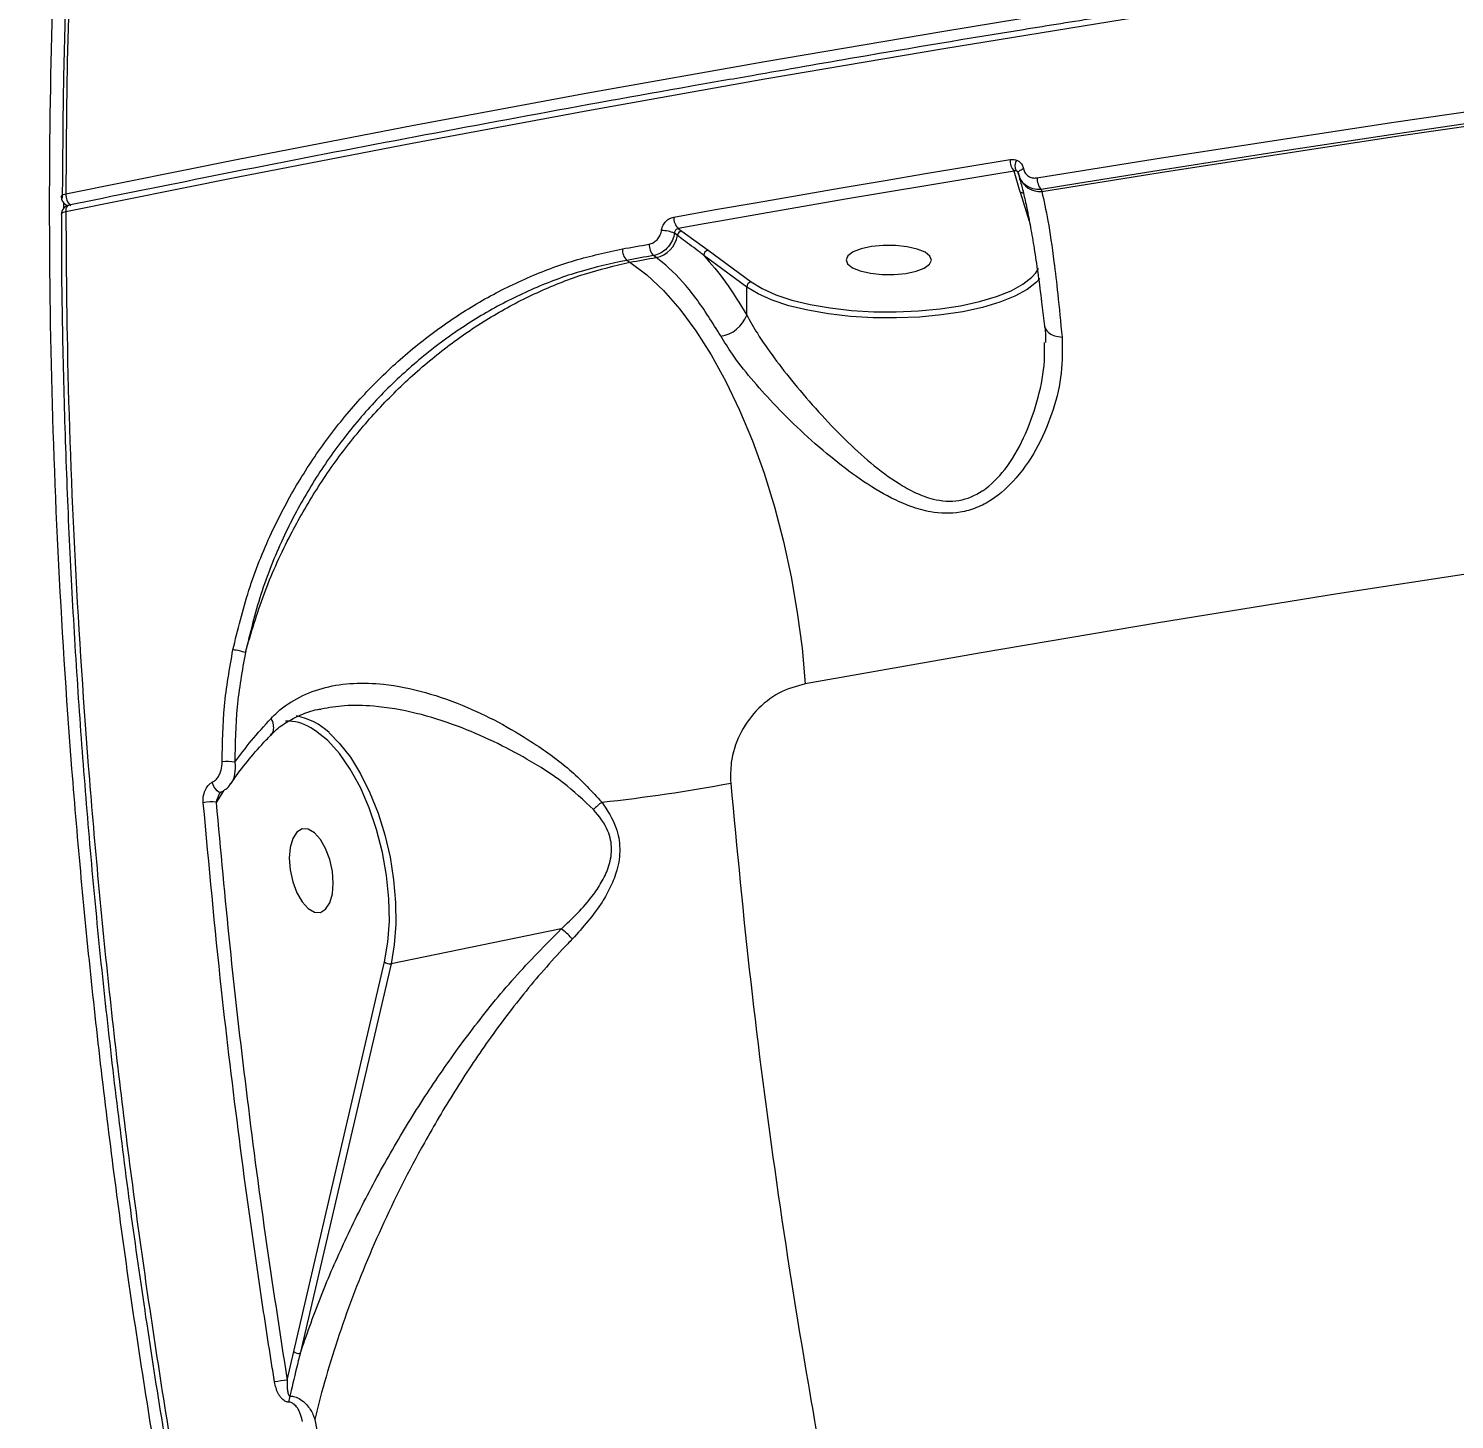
# Model space of a CAD drawing. Header units: millimetres. Extents: x -10374 to 11119, y -8221 to 9433.
# Drawn here: x -1435.3 to -1285.1, y -5265.1 to -5118.6 of the extents above; entities that cross this region are included whole.
import ezdxf

# ---------------------------------------------------------------- set-up
doc = ezdxf.new("R2010")
doc.units = ezdxf.units.MM
for name, color, linetype in [('DIKOM_ОБЪЕКТ', 7, 'Continuous'), ('DIKOM_РАЗМЕР_ЗОНА', 7, 'Continuous'), ('DIKOM_РАЗМЕР_ОБЪЕКТА', 7, 'Continuous')]:
    doc.layers.add(name, color=color, linetype=linetype)
doc.styles.add('style1', font='arial.ttf', dxfattribs={"width": 0.8})
doc.dimstyles.new('1-50', dxfattribs={"dimtxt": 300, "dimasz": 200, "dimexe": 100, "dimexo": 0, "dimgap": 100, "dimtad": 0, "dimdec": 0, "dimtxsty": 'style1', "dimcen": 0, "dimclrd": 7, "dimclre": 7, "dimadec": 1, "dimazin": 2, "dimtfac": 1, "dimtdec": 0, "dimtmove": 1, "dimatfit": 3, "dimfxl": 0, "dimlwd": 25, "dimlwe": 18, "dimarcsym": 0})

# ---------------------------------------------------------------- blocks, each defined once
blk = doc.blocks.new('*D16')
at = {"layer": 'Defpoints', "color": 0, "transparency": 16777216}
for p in [(-9045.1, 5161.67), (3694.49, 5161.67), (1813.16, -6719.94)]:
    blk.add_point(p, dxfattribs=at)
at = {"layer": 'DIKOM_РАЗМЕР_ОБЪЕКТА', "color": 7, "lineweight": 18, "transparency": 16777216}
for p, q in [((3694.49, 5161.67), (-9145.1, 5161.67)), ((1813.16, -6719.94), (-9145.1, -6719.94))]:
    blk.add_line(p, q, dxfattribs=at)
at = {"layer": 'DIKOM_РАЗМЕР_ОБЪЕКТА', "color": 7, "lineweight": 25, "transparency": 16777216}
for p, q in [((-9045.1, 4961.67), (-9045.1, -0.45)), ((-9045.1, -6519.94), (-9045.1, -1080.23))]:
    blk.add_line(p, q, dxfattribs=at)
at = {"layer": 'DIKOM_РАЗМЕР_ОБЪЕКТА', "color": 7, "transparency": 16777216}
for points in [[(-9078.43, 4961.67), (-9011.76, 4961.67), (-9045.1, 5161.67)], [(-9078.43, -6519.94), (-9011.76, -6519.94), (-9045.1, -6719.94)]]:
    blk.add_solid(points, dxfattribs=at)
at = {"layer": 'DIKOM_РАЗМЕР_ОБЪЕКТА', "color": 0, "transparency": 16777216, "insert": (-9045.1, -540.34), "char_height": 300, "attachment_point": 5, "rotation": 90, "style": 'style1'}
blk.add_mtext('11900', dxfattribs=at)
blk = doc.blocks.new('*D13')
at = {"layer": 'Defpoints', "color": 0, "transparency": 16777216}
for p in [(-10176.97, 7112.81), (3082.33, 7112.81), (2015.48, -8221.4)]:
    blk.add_point(p, dxfattribs=at)
at = {"layer": 'DIKOM_РАЗМЕР_ЗОНА', "color": 7, "lineweight": 18, "transparency": 16777216}
for p, q in [((3082.33, 7112.81), (-10276.97, 7112.81)), ((2015.48, -8221.4), (-10276.97, -8221.4))]:
    blk.add_line(p, q, dxfattribs=at)
at = {"layer": 'DIKOM_РАЗМЕР_ЗОНА', "color": 7, "lineweight": 25, "transparency": 16777216}
for p, q in [((-10176.97, 6912.81), (-10176.97, -14.41)), ((-10176.97, -8021.4), (-10176.97, -1094.19))]:
    blk.add_line(p, q, dxfattribs=at)
at = {"layer": 'DIKOM_РАЗМЕР_ЗОНА', "color": 7, "transparency": 16777216}
for points in [[(-10210.3, 6912.81), (-10143.64, 6912.81), (-10176.97, 7112.81)], [(-10210.3, -8021.4), (-10143.64, -8021.4), (-10176.97, -8221.4)]]:
    blk.add_solid(points, dxfattribs=at)
at = {"layer": 'DIKOM_РАЗМЕР_ЗОНА', "color": 0, "transparency": 16777216, "insert": (-10176.97, -554.3), "char_height": 300, "attachment_point": 5, "rotation": 90, "style": 'style1'}
blk.add_mtext('15300', dxfattribs=at)

msp = doc.modelspace()

# ---------------------------------------------------------------- linework, layer by layer
at = {"layer": 'DIKOM_ОБЪЕКТ', "color": 7, "linetype": 'Continuous', "lineweight": 15}
for p, q in [((-1331.46, -5133.59), (-1333.82, -5133.97)), ((-1331.02, -5133.8), (-1331.03, -5133.75)), ((-1330.93, -5134.05), (-1331.02, -5133.8)), ((-1331, -5133.84), (-1330.99, -5133.88)), ((-1330.99, -5133.88), (-1330.91, -5134.18)), ((-1330.96, -5134.06), (-1330.93, -5134.14)), ((-1330.93, -5134.14), (-1330.9, -5134.22)), ((-1324.76, -5134.88), (-1328.62, -5135.51)), ((-1329.85, -5138.9), (-1330.8, -5135.85)), ((-1328.62, -5135.51), (-1328.54, -5135.75)), ((-1431.66, -5136.88), (-1431.65, -5137.54)), ((-1431.37, -5137.15), (-1431.24, -5137.22)), ((-1431.88, -5138.16), (-1431.88, -5138.17)), ((-1364.14, -5139.15), (-1366.87, -5139.64)), ((-1366.94, -5140.38), (-1367.27, -5140.13)), ((-1366.87, -5139.64), (-1366.49, -5139.91)), ((-1366.49, -5139.91), (-1363.71, -5141.93)), ((-1369.18, -5142.69), (-1369.45, -5142.48)), ((-1359.64, -5145.8), (-1364.17, -5142.47)), ((-1363.71, -5141.93), (-1359.18, -5145.26)), ((-1372.29, -5142.99), (-1371.95, -5143.19)), ((-1359.64, -5148.76), (-1359.64, -5145.8)), ((-1328.57, -5147.41), (-1328.27, -5149.93)), ((-1414.79, -5198.86), (-1415.56, -5200.09)), ((-1379.18, -5213.41), (-1397.13, -5217.1)), ((-1407.37, -5257.93), (-1397.8, -5216.89)), ((-1397.13, -5217.1), (-1406.7, -5258.14)), ((-1408.07, -5260.97), (-1407.37, -5257.93))]:
    msp.add_line(p, q, dxfattribs=at)
at = {"layer": 'DIKOM_ОБЪЕКТ', "color": 7, "linetype": 'Continuous', "lineweight": 15, "flags": 128}
for points in [[(-1431.39, -5135.98), (-1413.25, -5132.33), (-1394.91, -5128.79), (-1376.4, -5125.36), (-1357.72, -5122.04), (-1338.88, -5118.83), (-1319.87, -5115.73), (-1300.71, -5112.75), (-1281.4, -5109.88), (-1261.94, -5107.13), (-1242.35, -5104.49), (-1222.63, -5101.97), (-1202.78, -5099.57), (-1182.81, -5097.29), (-1162.73, -5095.12)], [(-1162.73, -5097.01), (-1182.81, -5099.17), (-1202.78, -5101.45), (-1222.63, -5103.86), (-1242.35, -5106.38), (-1261.94, -5109.01), (-1281.4, -5111.77), (-1300.71, -5114.64), (-1319.87, -5117.62), (-1338.88, -5120.71), (-1357.72, -5123.92), (-1376.4, -5127.24), (-1394.91, -5130.68), (-1413.25, -5134.22), (-1431.39, -5137.87)], [(-1329.05, -5134.3), (-1316.58, -5132.3), (-1304.05, -5130.35), (-1291.46, -5128.44), (-1278.8, -5126.59), (-1266.08, -5124.79), (-1253.31, -5123.03), (-1240.47, -5121.33), (-1227.58, -5119.67)], [(-1328.54, -5135.75), (-1316.06, -5133.74), (-1303.52, -5131.79), (-1290.91, -5129.88), (-1278.24, -5128.03), (-1265.51, -5126.22), (-1252.71, -5124.46), (-1239.86, -5122.76), (-1226.96, -5121.1)], [(-1228.34, -5121.03), (-1240.12, -5122.55), (-1252.94, -5124.25), (-1265.71, -5126), (-1278.41, -5127.81), (-1291.06, -5129.66), (-1303.64, -5131.56), (-1316.16, -5133.51), (-1324.76, -5134.88)], [(-1367.33, -5138.43), (-1362.93, -5137.65), (-1358.53, -5136.88), (-1354.11, -5136.11), (-1349.68, -5135.35), (-1345.25, -5134.6), (-1340.8, -5133.85), (-1336.35, -5133.11), (-1331.89, -5132.37)], [(-1331.02, -5133.8), (-1331.02, -5133.74), (-1331.01, -5133.68), (-1330.96, -5133.62), (-1330.9, -5133.56), (-1330.82, -5133.5), (-1330.72, -5133.44), (-1330.6, -5133.38), (-1330.47, -5133.33)], [(-1333.82, -5133.97), (-1335.92, -5134.32), (-1340.36, -5135.06), (-1344.81, -5135.81), (-1349.24, -5136.56), (-1353.66, -5137.32), (-1358.07, -5138.09), (-1362.47, -5138.86), (-1364.14, -5139.15)], [(-1431.88, -5136.28), (-1431.88, -5136.26), (-1431.85, -5136.19), (-1431.78, -5136.13), (-1431.68, -5136.07), (-1431.55, -5136.02), (-1431.39, -5135.98)], [(-1431.39, -5137.87), (-1431.55, -5137.91), (-1431.68, -5137.96), (-1431.78, -5138.01), (-1431.85, -5138.08), (-1431.88, -5138.14), (-1431.88, -5138.16)], [(-1431.39, -5137.87), (-1431.38, -5137.69), (-1431.36, -5137.53), (-1431.31, -5137.39), (-1431.24, -5137.29), (-1431.17, -5137.21), (-1431.08, -5137.18)], [(-1431.21, -5137.21), (-1431.36, -5137.16), (-1431.37, -5137.15)], [(-1372.75, -5141.79), (-1372.4, -5141.72), (-1372.04, -5141.66), (-1371.69, -5141.6), (-1371.34, -5141.53), (-1370.98, -5141.47), (-1370.63, -5141.41), (-1370.27, -5141.34), (-1369.92, -5141.28)], [(-1369.45, -5142.48), (-1369.81, -5142.55), (-1370.16, -5142.61), (-1370.52, -5142.67), (-1370.87, -5142.74), (-1371.23, -5142.8), (-1371.58, -5142.87), (-1371.93, -5142.93), (-1372.29, -5142.99)], [(-1340.34, -5142.54), (-1340.85, -5142.14), (-1341.68, -5141.81), (-1342.74, -5141.56), (-1343.97, -5141.43), (-1345.25, -5141.43), (-1346.48, -5141.54), (-1347.57, -5141.78), (-1348.42, -5142.1), (-1348.97, -5142.5), (-1349.17, -5142.93), (-1349.01, -5143.37), (-1348.5, -5143.77), (-1347.67, -5144.1), (-1346.61, -5144.34), (-1345.38, -5144.47), (-1344.1, -5144.48), (-1342.87, -5144.36), (-1341.78, -5144.13), (-1340.93, -5143.81), (-1340.38, -5143.41), (-1340.17, -5142.98), (-1340.34, -5142.54)], [(-1371.95, -5143.19), (-1371.6, -5143.12), (-1371.25, -5143.06), (-1370.91, -5143), (-1370.56, -5142.94), (-1370.22, -5142.88), (-1369.87, -5142.81), (-1369.52, -5142.75), (-1369.18, -5142.69)], [(-1371.95, -5143.19), (-1370.17, -5144.51), (-1368.41, -5146.17), (-1366.68, -5148.14), (-1365, -5150.41), (-1363.38, -5152.96), (-1361.84, -5155.76), (-1360.39, -5158.79), (-1359.05, -5162.02), (-1357.82, -5165.41), (-1356.73, -5168.95), (-1355.77, -5172.6), (-1354.96, -5176.32), (-1354.31, -5180.09), (-1353.81, -5183.86), (-1353.48, -5187.6)], [(-1329.18, -5144.32), (-1328.96, -5143.99), (-1328.88, -5143.82)], [(-1328.76, -5144.91), (-1329.11, -5145.3), (-1330.09, -5146.06), (-1331.38, -5146.77), (-1332.97, -5147.4), (-1334.81, -5147.95), (-1336.87, -5148.4), (-1339.1, -5148.74), (-1341.45, -5148.96), (-1343.87, -5149.06), (-1346.31, -5149.04), (-1348.72, -5148.9), (-1351.03, -5148.63), (-1353.21, -5148.25), (-1355.2, -5147.77), (-1356.96, -5147.19), (-1358.45, -5146.53), (-1359.64, -5145.8)], [(-1359.18, -5145.26), (-1358.03, -5145.97), (-1356.59, -5146.61), (-1354.88, -5147.17), (-1352.95, -5147.64), (-1350.84, -5148), (-1348.6, -5148.26), (-1346.26, -5148.4), (-1343.9, -5148.42), (-1341.55, -5148.32), (-1339.27, -5148.1), (-1337.11, -5147.78), (-1335.11, -5147.34), (-1333.32, -5146.81), (-1331.78, -5146.2), (-1330.53, -5145.51), (-1329.58, -5144.77), (-1329.18, -5144.32)], [(-1328.26, -5149.93), (-1328.26, -5149.96), (-1328.17, -5150.2), (-1328.02, -5150.43), (-1327.8, -5150.63), (-1327.52, -5150.8), (-1327.19, -5150.93), (-1326.81, -5151.03), (-1326.41, -5151.09)], [(-1161.28, -5160.15), (-1181.11, -5162.36), (-1200.82, -5164.7), (-1220.4, -5167.15), (-1239.86, -5169.72), (-1259.17, -5172.41), (-1278.35, -5175.21), (-1297.37, -5178.14), (-1316.24, -5181.18), (-1334.95, -5184.33), (-1353.48, -5187.6)], [(-1397.8, -5216.89), (-1397.46, -5214.83), (-1397.3, -5212.6), (-1397.35, -5210.24), (-1397.59, -5207.81), (-1398.03, -5205.36), (-1398.65, -5202.96), (-1399.43, -5200.67), (-1400.36, -5198.53), (-1401.42, -5196.61), (-1402.57, -5194.95), (-1403.8, -5193.58), (-1405.07, -5192.54), (-1405.58, -5192.23)], [(-1403.65, -5192.75), (-1402.58, -5193.84), (-1401.41, -5195.34), (-1400.33, -5197.1), (-1399.35, -5199.08), (-1398.49, -5201.23), (-1397.78, -5203.51), (-1397.23, -5205.88), (-1396.85, -5208.27), (-1396.64, -5210.64), (-1396.62, -5212.93), (-1396.79, -5215.1), (-1397.13, -5217.1)], [(-1415.06, -5199.03), (-1415.15, -5199.04), (-1415.29, -5199), (-1415.45, -5198.89), (-1415.6, -5198.71), (-1415.75, -5198.49), (-1415.87, -5198.23), (-1415.96, -5197.97)], [(-1403.22, -5208.61), (-1403.31, -5207.36), (-1403.59, -5206.11), (-1404.02, -5204.95), (-1404.57, -5203.99), (-1405.21, -5203.29), (-1405.87, -5202.91), (-1406.5, -5202.89), (-1407.05, -5203.23), (-1407.49, -5203.89), (-1407.76, -5204.83), (-1407.85, -5205.97), (-1407.76, -5207.21), (-1407.49, -5208.46), (-1407.05, -5209.62), (-1406.5, -5210.58), (-1405.87, -5211.28), (-1405.21, -5211.66), (-1404.57, -5211.68), (-1404.02, -5211.35), (-1403.59, -5210.68), (-1403.31, -5209.74), (-1403.22, -5208.61)]]:
    msp.add_lwpolyline(points, dxfattribs=at)
at = {"layer": 'DIKOM_ОБЪЕКТ', "color": 7, "linetype": 'Continuous', "lineweight": 15}
for centre, radius, start, end in [((-1330.2, -5132.46), 1.69, 177.1454, 221.9485), ((-1330.14, -5133.03), 1.23, 150.7469, 205.0579), ((-1331.44, -5133.96), 0.449, 17.4568, 65.3873), ((-1328.69, -5133.39), 2.36, 200.7154, 273.6212), ((-1327.35, -5134.38), 1.69, 177.2524, 221.7976), ((-1430.88, -5136.28), 1, 179.925, 240.3507), ((-1429.88, -5136.08), 1.52, 176.5043, 228.7213), ((-1330.77, -5136.34), 0.494, 50.5146, 92.6398), ((-1430.88, -5138.16), 1, 101.5918, 180.0749), ((-1365.71, -5138.5), 1.62, 177.2563, 224.4507), ((-1369.71, -5139.94), 2.8, 280.9206, 351.0373), ((-1368.57, -5142.99), 3.14, 65.4927, 90.9981), ((-1366.39, -5140.46), 0.561, 100.9487, 170.973), ((-1371.15, -5141.86), 1.6, 177.3719, 224.9022), ((-1368.31, -5141.35), 1.61, 177.3767, 224.7242), ((-1363.61, -5142.47), 0.559, 100.8878, 179.2435), ((-1359.08, -5145.81), 0.559, 100.846, 179.3102), ((-1362.8, -5147.64), 3.35, 277.199, 340.3745), ((-1415.17, -5193.21), 9.3, 73.1302, 81.4358), ((-1408.06, -5196.35), 4.81, 59.0435, 92.0802), ((-1408.37, -5197.72), 6.85, 46.5586, 79.1748), ((-1414.37, -5200.1), 4.31, 79.4139, 97.2312), ((-1392.81, -5032.32), 168.7, 276.0857, 280.7542), ((-1416.14, -5203.64), 3.6, 80.7117, 102.4325), ((-1368.69, -5207.78), 9.91, 128.9537, 135.6619), ((-1397.28, -5216.39), 0.728, 223.352, 281.1661), ((-1406.84, -5257.43), 0.728, 223.3825, 281.1488), ((-1407.5, -5270.14), 9.19, 93.5373, 101.9675), ((-1406.09, -5263.28), 1.81, 159.5668, 179.9227)]:
    msp.add_arc(centre, radius, start, end, dxfattribs=at)
for points, knots in [([(-1337.27, -4865.03), (-1339.38, -4866.46), (-1344.84, -4870.15), (-1353.2, -4877.52), (-1362.38, -4886.92), (-1371.06, -4897.54), (-1379.24, -4909.27), (-1386.89, -4922.13), (-1394, -4936.09), (-1400.57, -4951.09), (-1406.55, -4967.05), (-1411.93, -4983.9), (-1416.45, -5000.78), (-1420.21, -5017.54), (-1423.3, -5034.04), (-1425.91, -5051.1), (-1428.03, -5068.66), (-1429.64, -5086.54), (-1430.73, -5104.71), (-1431.3, -5121.18), (-1431.37, -5131.7), (-1431.39, -5135.98)], [0, 0, 0, 0, 0.036536, 0.094755, 0.152972, 0.211097, 0.269039, 0.326981, 0.385106, 0.443323, 0.501541, 0.559666, 0.617608, 0.667437, 0.71753, 0.767682, 0.817835, 0.867928, 0.917067, 0.966207, 1, 1, 1, 1]), ([(-1431.74, -5136.45), (-1431.71, -5132.18), (-1431.63, -5120.57), (-1430.94, -5101.96), (-1429.49, -5080.8), (-1427.36, -5060.17), (-1424.57, -5040.17), (-1421.13, -5020.89), (-1417.05, -5002.4), (-1412.31, -4984.74), (-1406.96, -4967.9), (-1400.94, -4952.08), (-1396.67, -4941.77), (-1394.25, -4937.04), (-1394.21, -4936.96)], [0, 0, 0, 0, 0.054871, 0.148954, 0.243333, 0.337862, 0.432393, 0.526772, 0.620854, 0.714937, 0.809316, 0.903846, 0.998376, 1, 1, 1, 1]), ([(-1179.93, -5670.29), (-1182.26, -5669.65), (-1188.58, -5667.94), (-1198.98, -5664.06), (-1211.13, -5658.34), (-1223.32, -5651.35), (-1235.49, -5643.14), (-1247.57, -5633.74), (-1259.55, -5623.18), (-1271.38, -5611.44), (-1283.06, -5598.57), (-1294.55, -5584.62), (-1305.8, -5569.65), (-1316.75, -5553.75), (-1327.37, -5536.93), (-1337.63, -5519.22), (-1347.52, -5500.67), (-1357.02, -5481.33), (-1366.08, -5461.3), (-1374.65, -5440.68), (-1382.62, -5419.77), (-1389.97, -5398.64), (-1396.73, -5377.33), (-1402.98, -5355.65), (-1408.69, -5333.7), (-1413.83, -5311.57), (-1418.45, -5289.03), (-1422.49, -5266.12), (-1425.93, -5242.86), (-1428.73, -5219.63), (-1430.86, -5196.53), (-1432.32, -5173.66), (-1433.09, -5151.1), (-1433.17, -5128.89), (-1432.56, -5107.07), (-1431.27, -5085.69), (-1429.31, -5064.86), (-1426.68, -5044.68), (-1423.64, -5026.43), (-1421.24, -5015.21), (-1420.17, -5010.2)], [0, 0, 0, 0, 0.015652, 0.04249, 0.069411, 0.096376, 0.123341, 0.150263, 0.177101, 0.203938, 0.23086, 0.257825, 0.28479, 0.311712, 0.338549, 0.365387, 0.392309, 0.419274, 0.446239, 0.473161, 0.499998, 0.525846, 0.55177, 0.577732, 0.603695, 0.629618, 0.655467, 0.682304, 0.709226, 0.736191, 0.763156, 0.790078, 0.816915, 0.843753, 0.870675, 0.89764, 0.924605, 0.951527, 0.978365, 1, 1, 1, 1]), ([(-1287.7, -5611.63), (-1290.1, -5609.74), (-1296.18, -5604.95), (-1305.83, -5596.07), (-1316.6, -5585.18), (-1327.19, -5573.27), (-1337.58, -5560.39), (-1347.75, -5546.56), (-1357.68, -5531.84), (-1367.33, -5516.31), (-1376.64, -5500.02), (-1385.59, -5483.03), (-1394.16, -5465.34), (-1402.33, -5446.99), (-1410.09, -5428.07), (-1417.41, -5408.65), (-1424.23, -5388.82), (-1430.56, -5368.63), (-1436.36, -5348.11), (-1441.63, -5327.3), (-1446.37, -5306.28), (-1450.55, -5285.14), (-1454.14, -5263.98), (-1457.15, -5242.85), (-1459.55, -5221.79), (-1461.35, -5200.84), (-1462.55, -5180.06), (-1463.14, -5159.56), (-1463.12, -5139.43), (-1462.53, -5121.21), (-1461.55, -5104.8), (-1460.65, -5095.08), (-1460.2, -5090.22)], [0, 0, 0, 0, 0.022449, 0.056695, 0.090886, 0.124969, 0.159054, 0.193246, 0.227493, 0.261739, 0.295931, 0.330016, 0.364125, 0.398341, 0.432611, 0.466882, 0.501098, 0.535207, 0.56937, 0.603642, 0.637967, 0.672293, 0.706565, 0.740729, 0.774977, 0.809333, 0.843743, 0.878153, 0.912509, 0.946758, 0.973379, 1, 1, 1, 1]), ([(-1322.58, -5117.43), (-1325.21, -5117.85), (-1333.75, -5119.21), (-1345.93, -5121.24), (-1355.41, -5122.9), (-1359.08, -5123.54)], [0, 0, 0, 0, 0.21433, 0.695293, 1, 1, 1, 1]), ([(-1359.08, -5123.54), (-1361.22, -5123.91), (-1369.16, -5125.28), (-1382.78, -5127.76), (-1399.92, -5130.98), (-1416.02, -5134.12), (-1426.35, -5136.22), (-1431.08, -5137.18)], [0, 0, 0, 0, 0.087039, 0.324543, 0.562048, 0.799556, 1, 1, 1, 1]), ([(-1331.89, -5132.37), (-1331.82, -5132.36), (-1331.59, -5132.33), (-1331.37, -5132.39), (-1331.21, -5132.43)], [0, 0, 0, 0, 0.287822, 1, 1, 1, 1]), ([(-1331.21, -5132.43), (-1331.1, -5132.48), (-1330.87, -5132.59), (-1330.59, -5132.9), (-1330.51, -5133.19), (-1330.47, -5133.33)], [0, 0, 0, 0, 0.29858, 0.649062, 1, 1, 1, 1]), ([(-1330.47, -5133.33), (-1330.43, -5133.48), (-1330.35, -5133.76), (-1330.05, -5134.09), (-1329.66, -5134.29), (-1329.3, -5134.33), (-1329.1, -5134.3), (-1329.05, -5134.3)], [0, 0, 0, 0, 0.22491, 0.449539, 0.680318, 0.923737, 1, 1, 1, 1]), ([(-1331.25, -5133.55), (-1331.3, -5133.55), (-1331.37, -5133.55), (-1331.44, -5133.58), (-1331.46, -5133.59)], [0, 0, 0, 0, 0.704939, 1, 1, 1, 1]), ([(-1330.8, -5135.85), (-1330.83, -5135.75), (-1331.06, -5134.99), (-1331.27, -5134.24), (-1331.46, -5133.59)], [0, 0, 0, 0, 0.134358, 1, 1, 1, 1]), ([(-1331.03, -5133.75), (-1331.04, -5133.73), (-1331.05, -5133.7), (-1331.09, -5133.64), (-1331.15, -5133.58), (-1331.22, -5133.56), (-1331.25, -5133.55)], [0, 0, 0, 0, 0.16692, 0.23349, 0.629324, 1, 1, 1, 1]), ([(-1328.62, -5135.51), (-1328.7, -5135.51), (-1329.05, -5135.54), (-1329.66, -5135.44), (-1330.31, -5135.07), (-1330.76, -5134.59), (-1330.88, -5134.2), (-1330.93, -5134.05)], [0, 0, 0, 0, 0.081536, 0.34309, 0.593432, 0.839914, 1, 1, 1, 1]), ([(-1330.93, -5134.24), (-1330.9, -5134.35), (-1330.75, -5134.8), (-1330.47, -5135.89), (-1330.11, -5137.52), (-1329.73, -5139.48), (-1329.35, -5141.72), (-1328.97, -5144.24), (-1328.71, -5146.15), (-1328.58, -5147.28), (-1328.57, -5147.41)], [0, 0, 0, 0, 0.047205, 0.192394, 0.344473, 0.500721, 0.659259, 0.818702, 0.977806, 1, 1, 1, 1]), ([(-1328.54, -5135.75), (-1328.33, -5136.7), (-1327.89, -5138.64), (-1327.33, -5142.5), (-1326.83, -5146.66), (-1326.56, -5149.53), (-1326.41, -5151.09)], [0, 0, 0, 0, 0.284861, 0.57775, 0.771569, 1, 1, 1, 1]), ([(-1431.39, -5137.87), (-1431.37, -5142.19), (-1431.29, -5153.91), (-1430.6, -5173.35), (-1429.14, -5196.22), (-1427.01, -5219.32), (-1424.21, -5242.56), (-1420.76, -5265.81), (-1416.67, -5289.01), (-1411.93, -5312.11), (-1406.55, -5335.09), (-1400.57, -5357.86), (-1394, -5380.33), (-1386.89, -5402.39), (-1379.24, -5423.96), (-1371.06, -5445), (-1362.37, -5465.49), (-1353.21, -5485.37), (-1343.62, -5504.54), (-1333.64, -5522.92), (-1323.42, -5540.22), (-1313, -5556.44), (-1302.41, -5571.6), (-1291.55, -5585.88), (-1280.47, -5599.22), (-1269.21, -5611.55), (-1257.66, -5622.97), (-1245.84, -5633.41), (-1233.75, -5642.8), (-1221.58, -5651.02), (-1209.4, -5657.99), (-1197.24, -5663.76), (-1185.18, -5668.08), (-1177.08, -5670.48), (-1173.06, -5671.11), (-1172.98, -5671.12)], [0, 0, 0, 0, 0.018538, 0.050324, 0.08221, 0.114146, 0.146083, 0.177969, 0.209755, 0.24154, 0.273426, 0.305363, 0.3373, 0.369186, 0.400971, 0.432757, 0.464643, 0.49658, 0.528516, 0.560402, 0.592188, 0.622802, 0.653506, 0.684255, 0.715004, 0.745708, 0.776322, 0.808107, 0.839993, 0.87193, 0.903867, 0.935753, 0.967539, 0.999324, 1, 1, 1, 1]), ([(-1431.86, -5138.17), (-1431.87, -5139.68), (-1431.87, -5144.82), (-1431.71, -5153.7), (-1431.39, -5164.78), (-1430.9, -5175.9), (-1430.25, -5187.04), (-1429.44, -5198.19), (-1428.48, -5209.36), (-1427.35, -5220.56), (-1426.06, -5231.78), (-1424.62, -5243.04), (-1423.01, -5254.33), (-1421.24, -5265.65), (-1419.31, -5277.02), (-1417.22, -5288.42), (-1414.98, -5299.81), (-1412.6, -5311.15), (-1410.07, -5322.4), (-1407.41, -5333.56), (-1404.61, -5344.64), (-1401.67, -5355.64), (-1398.59, -5366.56), (-1395.38, -5377.4), (-1392.02, -5388.18), (-1388.52, -5398.89), (-1384.88, -5409.53), (-1381.1, -5420.1), (-1377.18, -5430.58), (-1373.15, -5440.92), (-1369.01, -5451.09), (-1364.78, -5461.07), (-1360.44, -5470.87), (-1356.01, -5480.49), (-1351.47, -5489.94), (-1346.83, -5499.22), (-1342.08, -5508.32), (-1337.23, -5517.27), (-1332.27, -5526.05), (-1327.2, -5534.67), (-1322.03, -5543.11), (-1316.78, -5551.33), (-1311.48, -5559.3), (-1306.12, -5567.02), (-1300.7, -5574.49), (-1295.23, -5581.72), (-1289.7, -5588.69), (-1284.12, -5595.42), (-1278.48, -5601.9), (-1272.78, -5608.14), (-1267.03, -5614.12), (-1261.22, -5619.86), (-1255.36, -5625.34), (-1249.47, -5630.55), (-1243.56, -5635.48), (-1237.64, -5640.11), (-1231.72, -5644.44), (-1225.8, -5648.47), (-1219.88, -5652.21), (-1213.95, -5655.65), (-1208.02, -5658.79), (-1202.09, -5661.64), (-1196.15, -5664.18), (-1190.21, -5666.44), (-1184.28, -5668.38), (-1178.63, -5669.97), (-1174.97, -5670.77), (-1173.28, -5671.13)], [0, 0, 0, 0, 0.006502, 0.022207, 0.037916, 0.053548, 0.069107, 0.084612, 0.10008, 0.115529, 0.130977, 0.146438, 0.161926, 0.177461, 0.193058, 0.208737, 0.22445, 0.240106, 0.255685, 0.271203, 0.28668, 0.302133, 0.317579, 0.333035, 0.348513, 0.364032, 0.379609, 0.395262, 0.410979, 0.426669, 0.442271, 0.457808, 0.473298, 0.48876, 0.504209, 0.519664, 0.535137, 0.550646, 0.566207, 0.581839, 0.597551, 0.613255, 0.62886, 0.644416, 0.659935, 0.675431, 0.690916, 0.706402, 0.7219, 0.737419, 0.752974, 0.768575, 0.784236, 0.799908, 0.815539, 0.831116, 0.846652, 0.862159, 0.87765, 0.893136, 0.908628, 0.924135, 0.93967, 0.955243, 0.970867, 0.986522, 1, 1, 1, 1]), ([(-1368.63, -5139.85), (-1368.62, -5139.83), (-1368.59, -5139.64), (-1368.47, -5139.29), (-1368.18, -5138.87), (-1367.78, -5138.55), (-1367.48, -5138.47), (-1367.33, -5138.43)], [0, 0, 0, 0, 0.037207, 0.278203, 0.518981, 0.759533, 1, 1, 1, 1]), ([(-1369.92, -5141.28), (-1369.77, -5141.24), (-1369.47, -5141.15), (-1369.07, -5140.83), (-1368.78, -5140.41), (-1368.66, -5140.07), (-1368.63, -5139.88), (-1368.63, -5139.85)], [0, 0, 0, 0, 0.240562, 0.481033, 0.721952, 0.962908, 1, 1, 1, 1]), ([(-1367.27, -5140.13), (-1367.28, -5140.18), (-1367.33, -5140.49), (-1367.53, -5141.06), (-1368.03, -5141.75), (-1368.7, -5142.28), (-1369.2, -5142.41), (-1369.45, -5142.48)], [0, 0, 0, 0, 0.037123, 0.277992, 0.518794, 0.75935, 1, 1, 1, 1]), ([(-1366.87, -5139.64), (-1366.92, -5139.65), (-1367.01, -5139.68), (-1367.14, -5139.8), (-1367.23, -5139.94), (-1367.26, -5140.06), (-1367.27, -5140.13), (-1367.27, -5140.13)], [0, 0, 0, 0, 0.240325, 0.481092, 0.722416, 0.962666, 1, 1, 1, 1]), ([(-1364.17, -5142.47), (-1364.31, -5142.36), (-1365.01, -5141.8), (-1365.95, -5141.11), (-1366.73, -5140.53), (-1366.94, -5140.38)], [0, 0, 0, 0, 0.153632, 0.768278, 1, 1, 1, 1]), ([(-1413.79, -5184.02), (-1413.28, -5181.92), (-1412.26, -5177.71), (-1409.93, -5171.91), (-1407.15, -5166.62), (-1404.01, -5161.89), (-1400.44, -5157.51), (-1396.46, -5153.57), (-1392.15, -5150.1), (-1387.56, -5147.13), (-1382.76, -5144.74), (-1377.8, -5142.88), (-1374.43, -5142.15), (-1372.75, -5141.79)], [0, 0, 0, 0, 0.10097, 0.201934, 0.290335, 0.379024, 0.467424, 0.556113, 0.645087, 0.733781, 0.822425, 0.911351, 1, 1, 1, 1]), ([(-1364.17, -5142.47), (-1363.4, -5143.36), (-1361.84, -5145.15), (-1360.38, -5147.55), (-1359.64, -5148.76)], [0, 0, 0, 0, 0.495629, 1, 1, 1, 1]), ([(-1372.29, -5142.99), (-1373.94, -5143.35), (-1377.24, -5144.06), (-1382.09, -5145.88), (-1386.8, -5148.22), (-1391.3, -5151.12), (-1395.52, -5154.52), (-1399.42, -5158.38), (-1402.91, -5162.66), (-1405.99, -5167.29), (-1408.7, -5172.46), (-1410.99, -5178.14), (-1411.98, -5182.26), (-1412.48, -5184.32)], [0, 0, 0, 0, 0.088695, 0.177663, 0.266357, 0.355065, 0.444058, 0.532761, 0.621138, 0.709801, 0.798175, 0.899089, 1, 1, 1, 1]), ([(-1412.48, -5184.32), (-1411.87, -5182.25), (-1410.65, -5178.12), (-1408.11, -5172.47), (-1405.21, -5167.36), (-1402.06, -5162.82), (-1398.52, -5158.62), (-1394.64, -5154.81), (-1390.47, -5151.43), (-1386.06, -5148.53), (-1381.46, -5146.18), (-1376.74, -5144.32), (-1373.54, -5143.56), (-1371.95, -5143.19)], [0, 0, 0, 0, 0.103374, 0.20675, 0.294608, 0.382735, 0.470593, 0.558749, 0.647182, 0.735337, 0.823469, 0.911871, 1, 1, 1, 1]), ([(-1362.38, -5150.96), (-1363.24, -5149.57), (-1365.01, -5146.74), (-1367.33, -5144.17), (-1368.73, -5143.05), (-1369.18, -5142.69)], [0, 0, 0, 0, 0.398482, 0.808519, 1, 1, 1, 1]), ([(-1359.64, -5148.76), (-1359.28, -5149.4), (-1358.45, -5150.86), (-1356.76, -5153.29), (-1354.59, -5156.07), (-1352.09, -5158.98), (-1349.38, -5161.8), (-1346.57, -5164.39), (-1344.08, -5166.28), (-1341.86, -5167.52), (-1339.76, -5168.31), (-1337.25, -5168.49), (-1335.41, -5167.71), (-1333.69, -5166.5), (-1331.94, -5164.58), (-1330.12, -5161.25), (-1328.86, -5157.45), (-1328.2, -5154.18), (-1328.25, -5152.28), (-1328.27, -5151.63)], [0, 0, 0, 0, 0.048481, 0.112053, 0.177302, 0.249975, 0.324128, 0.391376, 0.459998, 0.497546, 0.535997, 0.590316, 0.64397, 0.653668, 0.717716, 0.796805, 0.878525, 0.958706, 1, 1, 1, 1]), ([(-1328.25, -5149.91), (-1328.24, -5149.97), (-1328.14, -5150.52), (-1328.15, -5151.11), (-1328.16, -5151.64)], [0, 0, 0, 0, 0.098606, 1, 1, 1, 1]), ([(-1326.41, -5151.09), (-1326.39, -5152.34), (-1326.33, -5154.86), (-1327.25, -5158.73), (-1328.8, -5162.52), (-1330.98, -5165.82), (-1333.31, -5168), (-1335.39, -5169.1), (-1337.54, -5169.72), (-1339.94, -5169.65), (-1342.37, -5168.96), (-1344.87, -5167.85), (-1347.72, -5166.1), (-1350.91, -5163.65), (-1353.99, -5160.95), (-1356.8, -5158.15), (-1359.22, -5155.43), (-1361.09, -5153.04), (-1361.99, -5151.59), (-1362.38, -5150.96)], [0, 0, 0, 0, 0.075911, 0.151907, 0.228635, 0.305188, 0.368861, 0.401617, 0.43433, 0.490457, 0.528238, 0.566085, 0.630874, 0.695772, 0.764521, 0.833231, 0.893682, 0.954063, 1, 1, 1, 1]), ([(-1414.92, -5195.82), (-1414.89, -5193.86), (-1414.84, -5189.92), (-1414.14, -5186), (-1413.79, -5184.02)], [0, 0, 0, 0, 0.496488, 1, 1, 1, 1]), ([(-1412.48, -5184.32), (-1412.82, -5186.22), (-1413.5, -5190.06), (-1413.56, -5193.92), (-1413.58, -5195.86)], [0, 0, 0, 0, 0.496482, 1, 1, 1, 1]), ([(-1409.77, -5191.24), (-1409.55, -5191.02), (-1408.66, -5190.13), (-1406.81, -5188.91), (-1404.09, -5187.89), (-1401.1, -5187.47), (-1397.57, -5187.58), (-1393.51, -5188.4), (-1389.27, -5189.92), (-1385.33, -5191.84), (-1381.64, -5194.1), (-1377.99, -5196.73), (-1375.94, -5198.96), (-1374.92, -5200.07)], [0, 0, 0, 0, 0.027598, 0.112183, 0.19682, 0.280734, 0.364701, 0.478244, 0.591905, 0.688657, 0.78542, 0.892856, 1, 1, 1, 1]), ([(-1353.48, -5187.6), (-1354.43, -5187.86), (-1356.3, -5188.39), (-1358.72, -5190.34), (-1360.49, -5192.89), (-1361.37, -5195.61), (-1361.34, -5197.34), (-1361.33, -5198.06)], [0, 0, 0, 0, 0.21803, 0.433244, 0.643794, 0.851446, 1, 1, 1, 1]), ([(-1409.81, -5193.05), (-1409.7, -5192.94), (-1409.23, -5192.39), (-1408.19, -5191.64), (-1406.65, -5190.84), (-1405.41, -5190.39), (-1404.65, -5190.27), (-1404.53, -5190.26)], [0, 0, 0, 0, 0.078728, 0.359914, 0.65113, 0.946248, 1, 1, 1, 1]), ([(-1375.78, -5200.85), (-1376.82, -5199.88), (-1378.94, -5197.9), (-1382.6, -5195.6), (-1386.34, -5193.61), (-1390.27, -5191.94), (-1394.52, -5190.59), (-1398.54, -5189.92), (-1401.9, -5189.81), (-1403.67, -5190.12), (-1404.48, -5190.27)], [0, 0, 0, 0, 0.133416, 0.271404, 0.39423, 0.51931, 0.661469, 0.808331, 0.912141, 1, 1, 1, 1]), ([(-1413.58, -5195.86), (-1413.02, -5195.1), (-1411.9, -5193.58), (-1410.48, -5192.02), (-1409.77, -5191.24)], [0, 0, 0, 0, 0.497865, 1, 1, 1, 1]), ([(-1409.77, -5191.24), (-1409.75, -5191.28), (-1409.7, -5191.39), (-1409.57, -5191.73), (-1409.5, -5192.25), (-1409.58, -5192.76), (-1409.79, -5192.94), (-1409.86, -5193.01)], [0, 0, 0, 0, 0.052153, 0.161137, 0.489103, 0.817034, 1, 1, 1, 1]), ([(-1414, -5198.14), (-1413.87, -5197.93), (-1413.32, -5197.09), (-1412.08, -5195.54), (-1410.8, -5194.03), (-1409.96, -5193.18), (-1409.8, -5193.02)], [0, 0, 0, 0, 0.126808, 0.515865, 0.907775, 1, 1, 1, 1]), ([(-1415.96, -5197.97), (-1415.83, -5197.89), (-1415.58, -5197.74), (-1415.25, -5197.3), (-1414.97, -5196.65), (-1414.94, -5196.12), (-1414.92, -5195.82)], [0, 0, 0, 0, 0.184872, 0.368535, 0.650087, 1, 1, 1, 1]), ([(-1413.58, -5195.86), (-1413.56, -5196.27), (-1413.53, -5197.04), (-1413.78, -5197.82), (-1414.01, -5198.09), (-1414.03, -5198.12)], [0, 0, 0, 0, 0.51855, 0.951567, 1, 1, 1, 1]), ([(-1416.91, -5200.13), (-1416.92, -5200.08), (-1416.94, -5199.75), (-1416.88, -5199.2), (-1416.63, -5198.59), (-1416.32, -5198.18), (-1416.08, -5198.04), (-1415.96, -5197.97)], [0, 0, 0, 0, 0.063999, 0.388564, 0.645504, 0.822278, 1, 1, 1, 1]), ([(-1415.07, -5199.02), (-1414.89, -5198.92), (-1414.49, -5198.71), (-1414.14, -5198.36), (-1414.03, -5198.13), (-1414.02, -5198.12)], [0, 0, 0, 0, 0.45217, 0.97753, 1, 1, 1, 1]), ([(-1361.33, -5198.06), (-1360.67, -5205.03), (-1359.35, -5218.99), (-1356.6, -5240.11), (-1353.28, -5261.27), (-1349.37, -5282.4), (-1344.89, -5303.4), (-1339.86, -5324.2), (-1334.26, -5344.76), (-1328.11, -5365.05), (-1321.45, -5385.02), (-1314.31, -5404.56), (-1306.71, -5423.59), (-1298.67, -5442.05), (-1290.2, -5459.89), (-1281.31, -5477.1), (-1272.05, -5493.62), (-1262.46, -5509.38), (-1252.58, -5524.31), (-1242.42, -5538.36), (-1232.01, -5551.48), (-1221.36, -5563.68), (-1210.52, -5574.91), (-1199.52, -5585.12), (-1188.44, -5594.27), (-1177.28, -5602.33), (-1166.06, -5609.26), (-1154.8, -5615.06), (-1143.56, -5619.72), (-1132.37, -5623.22), (-1121.28, -5625.56), (-1111.16, -5626.6), (-1101.97, -5626.7), (-1096.47, -5626.16), (-1093.72, -5625.9)], [0, 0, 0, 0, 0.031557, 0.063213, 0.09492, 0.126627, 0.158283, 0.189839, 0.221397, 0.253055, 0.284762, 0.31647, 0.348127, 0.379685, 0.411265, 0.442944, 0.474674, 0.506404, 0.538084, 0.569664, 0.601295, 0.633025, 0.664807, 0.696588, 0.728319, 0.75995, 0.79166, 0.823468, 0.855327, 0.887186, 0.918995, 0.950705, 0.975352, 1, 1, 1, 1]), ([(-1415.22, -5199.2), (-1415.22, -5199.2), (-1415.3, -5199.31), (-1415.41, -5199.59), (-1415.51, -5199.88), (-1415.55, -5200.06), (-1415.56, -5200.09)], [0, 0, 0, 0, 0.006935, 0.378931, 0.896316, 1, 1, 1, 1]), ([(-1415.22, -5199.2), (-1415.2, -5199.17), (-1415.16, -5199.11), (-1415.1, -5199.05), (-1415.06, -5199.03), (-1415.07, -5199.03), (-1415.07, -5199.03)], [0, 0, 0, 0, 0.314061, 0.573893, 0.81915, 1, 1, 1, 1]), ([(-1409.41, -5261.15), (-1409.51, -5260.5), (-1410.03, -5257.22), (-1411.34, -5248.68), (-1413.15, -5235.55), (-1415.22, -5218.46), (-1416.31, -5206.69), (-1416.91, -5200.13)], [0, 0, 0, 0, 0.032164, 0.160835, 0.418396, 0.675957, 1, 1, 1, 1]), ([(-1415.56, -5200.09), (-1415.1, -5205.13), (-1414.18, -5215.19), (-1412.44, -5230.4), (-1410.44, -5245.66), (-1408.86, -5255.87), (-1408.07, -5260.97)], [0, 0, 0, 0, 0.249313, 0.498628, 0.749313, 1, 1, 1, 1]), ([(-1379.17, -5213.41), (-1379.17, -5213.41), (-1378.01, -5212.33), (-1376.46, -5210.82), (-1374.93, -5208.56), (-1374.14, -5206.93), (-1373.75, -5205.04), (-1374.21, -5202.79), (-1375.2, -5201.57), (-1375.78, -5200.85)], [0, 0, 0, 0, 0.000304, 0.316874, 0.430857, 0.544446, 0.678334, 0.811385, 1, 1, 1, 1]), ([(-1374.92, -5200.07), (-1374.34, -5200.93), (-1373.35, -5202.42), (-1372.9, -5204.97), (-1373.21, -5207.11), (-1373.95, -5208.98), (-1375.37, -5211.52), (-1376.9, -5213.23), (-1378, -5214.48)], [0, 0, 0, 0, 0.191452, 0.331246, 0.470477, 0.583577, 0.696925, 1, 1, 1, 1]), ([(-1406.7, -5258.14), (-1406.03, -5256.23), (-1404.69, -5252.39), (-1402.17, -5246.57), (-1399.28, -5240.72), (-1396.04, -5234.96), (-1392.48, -5229.37), (-1388.56, -5223.91), (-1384.21, -5218.51), (-1380.86, -5215.11), (-1379.18, -5213.41)], [0, 0, 0, 0, 0.125744, 0.251487, 0.379459, 0.507423, 0.628554, 0.749664, 0.874894, 1, 1, 1, 1]), ([(-1378, -5214.48), (-1378.17, -5214.65), (-1379.89, -5216.42), (-1382.97, -5219.94), (-1386.92, -5225.15), (-1390.47, -5230.51), (-1394.34, -5237.09), (-1398.29, -5244.9), (-1401.94, -5253.9), (-1404.06, -5260.64), (-1404.97, -5264.34), (-1405.15, -5265.1)], [0, 0, 0, 0, 0.01152, 0.116999, 0.222983, 0.329244, 0.435105, 0.608328, 0.782006, 0.955283, 1, 1, 1, 1]), ([(-1379.18, -5213.41), (-1379.18, -5213.41), (-1379.18, -5213.41), (-1379.18, -5213.41), (-1379.17, -5213.41), (-1379.17, -5213.41)], [0, 0, 0, 0, 0.436024, 0.840805, 1, 1, 1, 1]), ([(-1378, -5214.48), (-1378.03, -5214.45), (-1378.25, -5214.23), (-1378.68, -5213.82), (-1379, -5213.55), (-1379.17, -5213.41)], [0, 0, 0, 0, 0.070075, 0.500582, 1, 1, 1, 1]), ([(-1423.07, -5335.37), (-1424.77, -5328.22), (-1428.15, -5313.93), (-1432.55, -5292.22), (-1436.48, -5270.36), (-1438.62, -5255.73), (-1439.68, -5248.41)], [0, 0, 0, 0, 0.248597, 0.497193, 0.748598, 1, 1, 1, 1]), ([(-1439.29, -5248.2), (-1438.24, -5255.45), (-1436.13, -5269.96), (-1432.21, -5291.79), (-1427.8, -5313.63), (-1424.37, -5328.11), (-1422.65, -5335.35)], [0, 0, 0, 0, 0.248598, 0.497194, 0.748597, 1, 1, 1, 1]), ([(-1406.7, -5258.14), (-1406.77, -5258.4), (-1407.09, -5259.7), (-1407.45, -5261.21), (-1407.74, -5262.45), (-1407.79, -5262.65)], [0, 0, 0, 0, 0.173525, 0.86749, 1, 1, 1, 1]), ([(-1407.9, -5263.28), (-1407.93, -5263.27), (-1408.07, -5263.27), (-1408.35, -5263.16), (-1408.71, -5262.85), (-1409.16, -5262.2), (-1409.31, -5261.57), (-1409.41, -5261.15)], [0, 0, 0, 0, 0.034871, 0.162003, 0.336272, 0.559136, 1, 1, 1, 1]), ([(-1408.07, -5260.97), (-1408.08, -5261.28), (-1408.09, -5261.73), (-1408.01, -5262.25), (-1407.94, -5262.49), (-1407.87, -5262.6), (-1407.82, -5262.63), (-1407.8, -5262.64), (-1407.79, -5262.65)], [0, 0, 0, 0, 0.50658, 0.740296, 0.895322, 0.953384, 0.981163, 1, 1, 1, 1]), ([(-1407.79, -5262.65), (-1407.74, -5262.65), (-1407.53, -5262.65), (-1407.08, -5262.75), (-1406.47, -5263.09), (-1405.8, -5263.74), (-1405.37, -5264.46), (-1405.2, -5264.97), (-1405.15, -5265.1)], [0, 0, 0, 0, 0.039821, 0.186521, 0.371455, 0.585498, 0.894879, 1, 1, 1, 1]), ([(-1406.47, -5265.3), (-1406.56, -5264.89), (-1406.71, -5264.3), (-1407.13, -5263.67), (-1407.48, -5263.38), (-1407.74, -5263.28), (-1407.88, -5263.28), (-1407.9, -5263.28)], [0, 0, 0, 0, 0.445582, 0.662318, 0.836446, 0.96563, 1, 1, 1, 1]), ([(-1405.15, -5265.1), (-1404.16, -5270.92), (-1402.16, -5282.55), (-1398.69, -5299.98), (-1394.91, -5317.39), (-1392.08, -5328.93), (-1390.67, -5334.7)], [0, 0, 0, 0, 0.249097, 0.498196, 0.749096, 1, 1, 1, 1])]:
    msp.add_open_spline(points, degree=3, knots=knots, dxfattribs=at)

# ---------------------------------------------------------------- dimensions: what is measured, and where the dimension line sits
at = {"layer": 'DIKOM_РАЗМЕР_ЗОНА'}
dim = msp.add_linear_dim(base=(-10176.97, 7112.81), p1=(2015.48, -8221.4), p2=(3082.33, 7112.81), angle=270, text='15300', dimstyle='1-50', override={"dimscale": 1, "dimtix": 0, "dimtofl": 1, "dimtmove": 1, "dimatfit": 3}, dxfattribs=at)
dim.commit()
dim.dimension.update_dxf_attribs({"geometry": '*D13', "text_midpoint": (-10176.97, -554.3), "dimtype": 160})
at = {"layer": 'DIKOM_РАЗМЕР_ОБЪЕКТА'}
dim = msp.add_linear_dim(base=(-9045.1, 5161.67), p1=(1813.16, -6719.94), p2=(3694.49, 5161.67), angle=270, text='11900', dimstyle='1-50', override={"dimscale": 1, "dimtix": 0, "dimtofl": 1, "dimtmove": 1, "dimatfit": 3}, dxfattribs=at)
dim.commit()
dim.dimension.update_dxf_attribs({"geometry": '*D16', "text_midpoint": (-9045.1, -540.34), "dimtype": 160})

doc.saveas('drawing.dxf')
